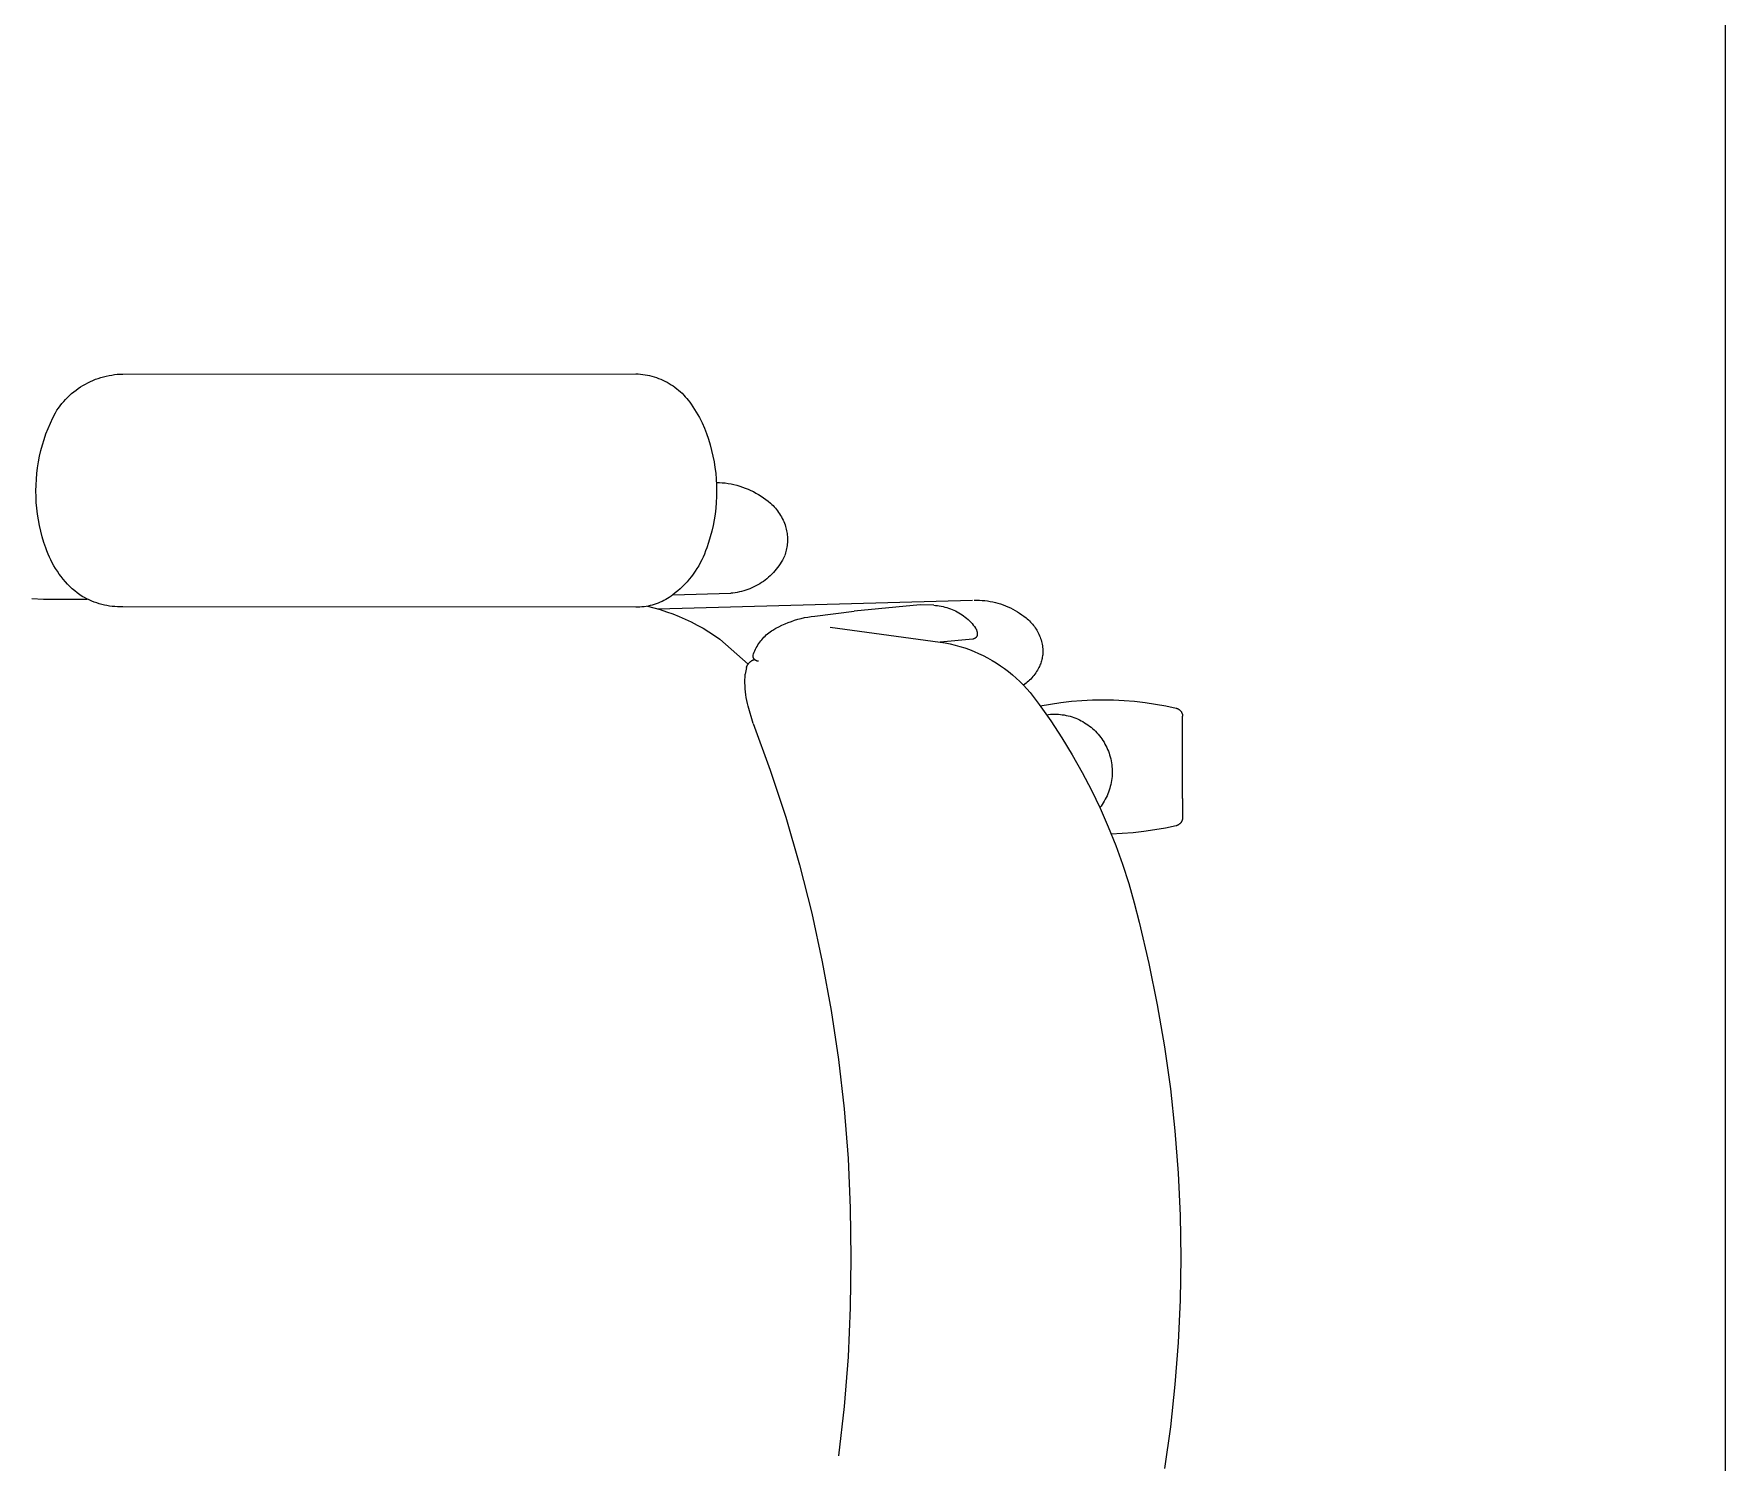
# Model space of a CAD drawing. Header units: inches. Extents: x 4 to 2210, y 3 to 2073.
# Drawn here: x 1341.92 to 1363.11, y 1876.23 to 1894.12 of the extents above; entities that cross this region are included whole.
import ezdxf

# ---------------------------------------------------------------- set-up
doc = ezdxf.new("R2010")
doc.units = ezdxf.units.IN
doc.header["$MEASUREMENT"] = 0
doc.layers.add('Planon_construction', color=253, linetype='Continuous')
doc.layers.add('Planon_workspace', color=210, linetype='Continuous')

# ---------------------------------------------------------------- blocks, each defined once
blk = doc.blocks.new('8 person table')
at = {"layer": 'Planon_construction'}
for p, q in [((648.95, -724.58, 0), (649.54, -724.21, 0)), ((649.54, -724.21, 0), (650.15, -723.87, 0)), ((650.15, -723.87, 0), (650.77, -723.54, 0)), ((650.77, -723.54, 0), (651.4, -723.23, 0)), ((651.4, -723.23, 0), (652.04, -722.95, 0)), ((652.04, -722.95, 0), (652.69, -722.69, 0)), ((652.69, -722.69, 0), (653.35, -722.45, 0)), ((653.35, -722.45, 0), (654.02, -722.24, 0)), ((654.02, -722.24, 0), (654.7, -722.04, 0)), ((654.7, -722.04, 0), (655.38, -721.88, 0)), ((655.38, -721.88, 0), (656.06, -721.73, 0)), ((656.06, -721.73, 0), (656.75, -721.61, 0)), ((656.75, -721.61, 0), (657.45, -721.51, 0)), ((657.45, -721.51, 0), (658.14, -721.44, 0)), ((658.14, -721.44, 0), (658.84, -721.39, 0)), ((658.84, -721.39, 0), (659.54, -721.36, 0)), ((659.54, -721.36, 0), (788.01, -721.31, 0)), ((788.01, -721.31, 0), (788.6, -721.34, 0)), ((788.6, -721.34, 0), (789.18, -721.38, 0)), ((789.18, -721.38, 0), (789.76, -721.45, 0)), ((789.76, -721.45, 0), (790.34, -721.54, 0)), ((790.34, -721.54, 0), (790.92, -721.64, 0)), ((790.92, -721.64, 0), (791.49, -721.76, 0)), ((791.49, -721.76, 0), (792.06, -721.91, 0)), ((792.06, -721.91, 0), (792.62, -722.07, 0)), ((792.62, -722.07, 0), (793.18, -722.25, 0)), ((793.18, -722.25, 0), (793.73, -722.45, 0)), ((793.73, -722.45, 0), (794.27, -722.67, 0)), ((794.27, -722.67, 0), (794.81, -722.91, 0)), ((794.81, -722.91, 0), (795.34, -723.16, 0)), ((795.34, -723.16, 0), (795.86, -723.43, 0)), ((795.86, -723.43, 0), (796.36, -723.72, 0)), ((796.36, -723.72, 0), (796.86, -724.03, 0)), ((796.86, -724.03, 0), (797.35, -724.35, 0)), ((797.35, -724.35, 0), (797.83, -724.69, 0)), ((643.82, -729.31, 0), (644.25, -728.76, 0)), ((644.25, -728.76, 0), (644.71, -728.23, 0)), ((644.71, -728.23, 0), (645.18, -727.71, 0)), ((645.18, -727.71, 0), (645.67, -727.21, 0)), ((645.67, -727.21, 0), (646.18, -726.73, 0)), ((646.18, -726.73, 0), (646.7, -726.26, 0)), ((646.7, -726.26, 0), (647.24, -725.81, 0)), ((647.24, -725.81, 0), (647.79, -725.38, 0)), ((647.79, -725.38, 0), (648.36, -724.97, 0)), ((648.36, -724.97, 0), (648.95, -724.58, 0)), ((797.83, -724.69, 0), (798.3, -725.05, 0)), ((798.3, -725.05, 0), (798.75, -725.42, 0)), ((798.75, -725.42, 0), (799.19, -725.8, 0)), ((799.19, -725.8, 0), (799.62, -726.2, 0)), ((799.62, -726.2, 0), (800.03, -726.62, 0)), ((800.03, -726.62, 0), (800.43, -727.05, 0)), ((800.43, -727.05, 0), (800.82, -727.49, 0)), ((800.82, -727.49, 0), (801.19, -727.94, 0)), ((801.19, -727.94, 0), (801.54, -728.41, 0)), ((801.54, -728.41, 0), (801.88, -728.89, 0)), ((641.36, -733.67, 0), (641.97, -732.34, 0)), ((641.97, -732.34, 0), (642.63, -731.05, 0)), ((642.63, -731.05, 0), (643, -730.45, 0)), ((643, -730.45, 0), (643.4, -729.88, 0)), ((643.4, -729.88, 0), (643.82, -729.31, 0)), ((801.88, -728.89, 0), (804.02, -732.27, 0)), ((804.02, -732.27, 0), (804.64, -733.59, 0)), ((639.79, -737.74, 0), (640.27, -736.37, 0)), ((640.27, -736.37, 0), (640.79, -735.01, 0)), ((640.79, -735.01, 0), (641.36, -733.67, 0)), ((804.64, -733.59, 0), (805.21, -734.94, 0)), ((805.21, -734.94, 0), (805.74, -736.3, 0)), ((805.74, -736.3, 0), (806.21, -737.68, 0)), ((638.67, -741.96, 0), (638.99, -740.54, 0)), ((638.99, -740.54, 0), (639.37, -739.14, 0)), ((639.37, -739.14, 0), (639.79, -737.74, 0)), ((806.21, -737.68, 0), (806.64, -739.07, 0)), ((806.64, -739.07, 0), (807.02, -740.48, 0)), ((807.02, -740.48, 0), (807.35, -741.91, 0)), ((637.98, -746.28, 0), (638.16, -744.83, 0)), ((638.16, -744.83, 0), (638.39, -743.39, 0)), ((638.39, -743.39, 0), (638.67, -741.96, 0)), ((807.35, -741.91, 0), (807.63, -743.34, 0)), ((807.63, -743.34, 0), (807.86, -744.78, 0)), ((807.86, -744.78, 0), (808.04, -746.23, 0)), ((637.75, -750.64, 0), (637.78, -749.18, 0)), ((637.78, -749.18, 0), (637.86, -747.73, 0)), ((637.86, -747.73, 0), (637.98, -746.28, 0)), ((808.04, -746.23, 0), (808.17, -747.69, 0)), ((808.17, -747.69, 0), (808.25, -749.14, 0)), ((808.22, -748.5, 0), (808.96, -748.53, 0)), ((808.25, -749.14, 0), (808.28, -750.6, 0)), ((808.96, -748.53, 0), (809.7, -748.58, 0)), ((809.7, -748.58, 0), (810.44, -748.66, 0)), ((810.44, -748.66, 0), (811.17, -748.77, 0)), ((811.17, -748.77, 0), (811.9, -748.9, 0)), ((811.9, -748.9, 0), (812.63, -749.06, 0)), ((812.63, -749.06, 0), (813.34, -749.24, 0)), ((813.34, -749.24, 0), (814.06, -749.44, 0)), ((814.06, -749.44, 0), (814.76, -749.67, 0)), ((814.76, -749.67, 0), (815.46, -749.93, 0)), ((815.46, -749.93, 0), (816.15, -750.2, 0)), ((637.77, -752.1, 0), (637.75, -750.64, 0)), ((637.85, -753.55, 0), (637.77, -752.1, 0)), ((637.97, -755, 0), (637.85, -753.55, 0)), ((808.18, -753.52, 0), (808.06, -754.98, 0)), ((808.26, -752.06, 0), (808.18, -753.52, 0)), ((808.28, -750.6, 0), (808.26, -752.06, 0)), ((816.15, -750.2, 0), (816.82, -750.51, 0)), ((816.82, -750.51, 0), (817.49, -750.83, 0)), ((817.49, -750.83, 0), (818.14, -751.18, 0)), ((818.14, -751.18, 0), (818.79, -751.55, 0)), ((818.79, -751.55, 0), (819.41, -751.94, 0)), ((819.41, -751.94, 0), (820.03, -752.35, 0)), ((820.03, -752.35, 0), (820.63, -752.79, 0)), ((820.63, -752.79, 0), (821.22, -753.24, 0)), ((821.22, -753.24, 0), (821.79, -753.72, 0)), ((821.79, -753.72, 0), (822.11, -754.02, 0)), ((822.11, -754.02, 0), (822.42, -754.33, 0)), ((638.15, -756.45, 0), (637.97, -755, 0)), ((638.37, -757.89, 0), (638.15, -756.45, 0)), ((638.65, -759.32, 0), (638.37, -757.89, 0)), ((807.66, -757.87, 0), (807.38, -759.3, 0)), ((807.88, -756.43, 0), (807.66, -757.87, 0)), ((808.06, -754.98, 0), (807.88, -756.43, 0)), ((822.42, -754.33, 0), (822.73, -754.65, 0)), ((822.73, -754.65, 0), (823.02, -754.98, 0)), ((823.02, -754.98, 0), (823.3, -755.32, 0)), ((823.3, -755.32, 0), (823.57, -755.67, 0)), ((823.57, -755.67, 0), (823.82, -756.03, 0)), ((823.82, -756.03, 0), (824.07, -756.39, 0)), ((824.07, -756.39, 0), (824.3, -756.77, 0)), ((824.3, -756.77, 0), (824.52, -757.15, 0)), ((824.52, -757.15, 0), (824.73, -757.54, 0)), ((824.73, -757.54, 0), (824.92, -757.94, 0)), ((824.92, -757.94, 0), (825.1, -758.34, 0)), ((825.1, -758.34, 0), (825.27, -758.75, 0)), ((638.97, -760.74, 0), (638.65, -759.32, 0)), ((639.35, -762.14, 0), (638.97, -760.74, 0)), ((639.77, -763.54, 0), (639.35, -762.14, 0)), ((806.69, -762.14, 0), (806.26, -763.53, 0)), ((807.06, -760.73, 0), (806.69, -762.14, 0)), ((807.38, -759.3, 0), (807.06, -760.73, 0)), ((825.27, -758.75, 0), (825.42, -759.16, 0)), ((825.42, -759.16, 0), (825.54, -759.52, 0)), ((825.54, -759.52, 0), (825.64, -759.88, 0)), ((825.64, -759.88, 0), (825.74, -760.24, 0)), ((825.74, -760.24, 0), (825.82, -760.61, 0)), ((825.82, -760.61, 0), (825.89, -760.98, 0)), ((825.89, -760.98, 0), (825.94, -761.35, 0)), ((825.94, -761.35, 0), (825.99, -761.72, 0)), ((825.99, -761.72, 0), (826.02, -762.1, 0)), ((826.02, -762.1, 0), (826.04, -762.47, 0)), ((826.04, -762.47, 0), (826.04, -762.85, 0)), ((640.24, -764.92, 0), (639.77, -763.54, 0)), ((640.51, -765.69, 0), (640.24, -764.92, 0)), ((640.81, -766.46, 0), (640.51, -765.69, 0)), ((641.13, -767.21, 0), (640.81, -766.46, 0)), ((805.22, -766.46, 0), (804.9, -767.21, 0)), ((805.52, -765.69, 0), (805.22, -766.46, 0)), ((805.79, -764.92, 0), (805.52, -765.69, 0)), ((806.26, -763.53, 0), (805.79, -764.92, 0)), ((825.43, -766.54, 0), (825.3, -766.9, 0)), ((825.55, -766.19, 0), (825.43, -766.54, 0)), ((825.65, -765.83, 0), (825.55, -766.19, 0)), ((825.74, -765.46, 0), (825.65, -765.83, 0)), ((825.82, -765.09, 0), (825.74, -765.46, 0)), ((825.89, -764.72, 0), (825.82, -765.09, 0)), ((825.95, -764.35, 0), (825.89, -764.72, 0)), ((825.99, -763.98, 0), (825.95, -764.35, 0)), ((826.02, -763.6, 0), (825.99, -763.98, 0)), ((826.04, -763.23, 0), (826.02, -763.6, 0)), ((826.04, -762.85, 0), (826.04, -763.23, 0)), ((641.48, -767.95, 0), (641.13, -767.21, 0)), ((641.85, -768.68, 0), (641.48, -767.95, 0)), ((642.25, -769.4, 0), (641.85, -768.68, 0)), ((642.68, -770.1, 0), (642.25, -769.4, 0)), ((643.12, -770.79, 0), (642.68, -770.1, 0)), ((643.59, -771.47, 0), (643.12, -770.79, 0)), ((802.91, -770.79, 0), (802.44, -771.47, 0)), ((803.35, -770.1, 0), (802.91, -770.79, 0)), ((803.78, -769.4, 0), (803.35, -770.1, 0)), ((804.17, -768.68, 0), (803.78, -769.4, 0)), ((804.55, -767.95, 0), (804.17, -768.68, 0)), ((804.9, -767.21, 0), (804.55, -767.95, 0)), ((822.49, -771.12, 0), (822.11, -771.52, 0)), ((822.86, -770.7, 0), (822.49, -771.12, 0)), ((823.21, -770.28, 0), (822.86, -770.7, 0)), ((823.55, -769.85, 0), (823.21, -770.28, 0)), ((823.88, -769.4, 0), (823.55, -769.85, 0)), ((824.19, -768.94, 0), (823.88, -769.4, 0)), ((824.48, -768.47, 0), (824.19, -768.94, 0)), ((824.75, -767.99, 0), (824.48, -768.47, 0)), ((825.01, -767.51, 0), (824.75, -767.99, 0)), ((825.26, -767.01, 0), (825.01, -767.51, 0)), ((644.08, -772.12, 0), (643.59, -771.47, 0)), ((644.6, -772.76, 0), (644.08, -772.12, 0)), ((645.13, -773.39, 0), (644.6, -772.76, 0)), ((645.69, -773.99, 0), (645.13, -773.39, 0)), ((646.26, -774.58, 0), (645.69, -773.99, 0)), ((646.86, -775.14, 0), (646.26, -774.58, 0)), ((647.47, -775.69, 0), (646.86, -775.14, 0)), ((799.17, -775.14, 0), (798.56, -775.69, 0)), ((799.77, -774.58, 0), (799.17, -775.14, 0)), ((800.34, -773.99, 0), (799.77, -774.58, 0)), ((800.9, -773.39, 0), (800.34, -773.99, 0)), ((801.43, -772.76, 0), (800.9, -773.39, 0)), ((801.95, -772.12, 0), (801.43, -772.76, 0)), ((802.44, -771.47, 0), (801.95, -772.12, 0)), ((816.12, -775.35, 0), (815.6, -775.53, 0)), ((816.63, -775.16, 0), (816.12, -775.35, 0)), ((817.14, -774.94, 0), (816.63, -775.16, 0)), ((817.64, -774.71, 0), (817.14, -774.94, 0)), ((818.14, -774.46, 0), (817.64, -774.71, 0)), ((818.62, -774.2, 0), (818.14, -774.46, 0)), ((819.1, -773.91, 0), (818.62, -774.2, 0)), ((819.56, -773.62, 0), (819.1, -773.91, 0)), ((820.01, -773.3, 0), (819.56, -773.62, 0)), ((820.46, -772.97, 0), (820.01, -773.3, 0)), ((820.89, -772.63, 0), (820.46, -772.97, 0)), ((821.31, -772.27, 0), (820.89, -772.63, 0)), ((821.72, -771.9, 0), (821.31, -772.27, 0)), ((822.11, -771.52, 0), (821.72, -771.9, 0)), ((636.71, -777.62, 0), (639.64, -777.78, 0)), ((639.64, -777.78, 0), (650.59, -777.73, 0)), ((648.1, -776.21, 0), (647.47, -775.69, 0)), ((648.75, -776.71, 0), (648.1, -776.21, 0)), ((649.32, -777.06, 0), (648.75, -776.71, 0)), ((649.91, -777.38, 0), (649.32, -777.06, 0)), ((650.5, -777.69, 0), (649.91, -777.38, 0)), ((651.1, -777.97, 0), (650.5, -777.69, 0)), ((651.72, -778.23, 0), (651.1, -777.97, 0)), ((652.34, -778.48, 0), (651.72, -778.23, 0)), ((652.97, -778.7, 0), (652.34, -778.48, 0)), ((653.61, -778.9, 0), (652.97, -778.7, 0)), ((654.25, -779.08, 0), (653.61, -778.9, 0)), ((654.9, -779.24, 0), (654.25, -779.08, 0)), ((655.55, -779.37, 0), (654.9, -779.24, 0)), ((656.21, -779.48, 0), (655.55, -779.37, 0)), ((656.87, -779.57, 0), (656.21, -779.48, 0)), ((657.54, -779.64, 0), (656.87, -779.57, 0)), ((790.61, -779.59, 0), (790.09, -779.66, 0)), ((791.13, -779.49, 0), (790.61, -779.59, 0)), ((790.94, -779.53, 0), (792.57, -779.93, 0)), ((791.64, -779.38, 0), (791.13, -779.49, 0)), ((792.14, -779.25, 0), (791.64, -779.38, 0)), ((792.65, -779.1, 0), (792.14, -779.25, 0)), ((793.14, -778.94, 0), (792.65, -779.1, 0)), ((793.64, -778.75, 0), (793.14, -778.94, 0)), ((793.54, -780.21, 0), (872.36, -778.02, 0)), ((794.12, -778.55, 0), (793.64, -778.75, 0)), ((794.6, -778.34, 0), (794.12, -778.55, 0)), ((795.07, -778.11, 0), (794.6, -778.34, 0)), ((795.53, -777.86, 0), (795.07, -778.11, 0)), ((795.98, -777.6, 0), (795.53, -777.86, 0)), ((796.42, -777.32, 0), (795.98, -777.6, 0)), ((796.86, -777.02, 0), (796.42, -777.32, 0)), ((797.28, -776.71, 0), (796.86, -777.02, 0)), ((797.93, -776.21, 0), (797.28, -776.71, 0)), ((797.28, -776.71, 0), (811.82, -776.28, 0)), ((798.56, -775.69, 0), (797.93, -776.21, 0)), ((812.37, -776.23, 0), (811.82, -776.28, 0)), ((812.91, -776.16, 0), (812.37, -776.23, 0)), ((813.46, -776.07, 0), (812.91, -776.16, 0)), ((814, -775.96, 0), (813.46, -776.07, 0)), ((814.54, -775.84, 0), (814, -775.96, 0)), ((815.07, -775.7, 0), (814.54, -775.84, 0)), ((815.6, -775.53, 0), (815.07, -775.7, 0)), ((859.31, -779.17, 0), (842.71, -780.74, 0)), ((862.66, -779.29, 0), (859.31, -779.17, 0)), ((862.66, -779.29, 0), (863.13, -779.33, 0)), ((863.13, -779.33, 0), (863.6, -779.37, 0)), ((863.6, -779.37, 0), (864.07, -779.44, 0)), ((864.07, -779.44, 0), (864.54, -779.52, 0)), ((864.54, -779.52, 0), (865.01, -779.62, 0)), ((865.01, -779.62, 0), (865.47, -779.73, 0)), ((872.82, -778.03, 0), (873.49, -778.02, 0)), ((873.49, -778.02, 0), (874.15, -778.03, 0)), ((874.15, -778.03, 0), (874.82, -778.07, 0)), ((874.82, -778.07, 0), (875.49, -778.13, 0)), ((875.49, -778.13, 0), (876.15, -778.21, 0)), ((876.15, -778.21, 0), (876.81, -778.32, 0)), ((876.81, -778.32, 0), (877.46, -778.45, 0)), ((877.46, -778.45, 0), (878.11, -778.6, 0)), ((878.11, -778.6, 0), (878.76, -778.77, 0)), ((878.76, -778.77, 0), (879.39, -778.96, 0)), ((879.39, -778.96, 0), (880.03, -779.18, 0)), ((880.03, -779.18, 0), (880.65, -779.42, 0)), ((880.65, -779.42, 0), (881.26, -779.68, 0)), ((658.2, -779.69, 0), (657.54, -779.64, 0)), ((658.87, -779.71, 0), (658.2, -779.69, 0)), ((659.54, -779.71, 0), (658.87, -779.71, 0)), ((788, -779.79, 0), (659.54, -779.71, 0)), ((788.53, -779.78, 0), (788, -779.79, 0)), ((789.05, -779.76, 0), (788.53, -779.78, 0)), ((789.57, -779.72, 0), (789.05, -779.76, 0)), ((790.09, -779.66, 0), (789.57, -779.72, 0)), ((792.57, -779.93, 0), (794.17, -780.39, 0)), ((794.17, -780.39, 0), (795.76, -780.91, 0)), ((795.76, -780.91, 0), (797.34, -781.47, 0)), ((797.34, -781.47, 0), (798.89, -782.09, 0)), ((798.89, -782.09, 0), (800.43, -782.76, 0)), ((800.43, -782.76, 0), (801.93, -783.48, 0)), ((801.93, -783.48, 0), (803.42, -784.25, 0)), ((825.41, -783.94, 0), (826.2, -783.61, 0)), ((826.2, -783.61, 0), (827.01, -783.32, 0)), ((827.01, -783.32, 0), (827.82, -783.05, 0)), ((827.82, -783.05, 0), (828.64, -782.8, 0)), ((828.64, -782.8, 0), (829.47, -782.59, 0)), ((829.47, -782.59, 0), (830.31, -782.4, 0)), ((830.31, -782.4, 0), (831.15, -782.25, 0)), ((831.15, -782.25, 0), (832, -782.12, 0)), ((832, -782.12, 0), (832.85, -782.02, 0)), ((832.85, -782.02, 0), (842.71, -780.74, 0)), ((865.47, -779.73, 0), (865.93, -779.86, 0)), ((865.93, -779.86, 0), (866.38, -780, 0)), ((866.38, -780, 0), (866.83, -780.16, 0)), ((866.83, -780.16, 0), (867.27, -780.34, 0)), ((867.27, -780.34, 0), (867.71, -780.53, 0)), ((867.71, -780.53, 0), (868.13, -780.73, 0)), ((868.13, -780.73, 0), (868.56, -780.95, 0)), ((868.56, -780.95, 0), (868.97, -781.19, 0)), ((868.97, -781.19, 0), (869.37, -781.44, 0)), ((869.37, -781.44, 0), (869.77, -781.7, 0)), ((869.77, -781.7, 0), (870.16, -781.97, 0)), ((870.16, -781.97, 0), (870.54, -782.26, 0)), ((870.54, -782.26, 0), (870.9, -782.56, 0)), ((870.9, -782.56, 0), (871.26, -782.88, 0)), ((871.26, -782.88, 0), (871.61, -783.21, 0)), ((871.61, -783.21, 0), (871.94, -783.54, 0)), ((871.94, -783.54, 0), (872.26, -783.89, 0)), ((881.26, -779.68, 0), (881.87, -779.96, 0)), ((881.87, -779.96, 0), (882.47, -780.26, 0)), ((882.47, -780.26, 0), (883.05, -780.58, 0)), ((883.05, -780.58, 0), (883.62, -780.92, 0)), ((883.62, -780.92, 0), (884.19, -781.28, 0)), ((884.19, -781.28, 0), (884.73, -781.66, 0)), ((884.73, -781.66, 0), (885.27, -782.06, 0)), ((885.27, -782.06, 0), (885.79, -782.48, 0)), ((885.79, -782.48, 0), (886.08, -782.72, 0)), ((886.08, -782.72, 0), (886.37, -782.96, 0)), ((886.37, -782.96, 0), (886.64, -783.22, 0)), ((886.64, -783.22, 0), (886.91, -783.49, 0)), ((886.91, -783.49, 0), (887.16, -783.76, 0)), ((887.16, -783.76, 0), (887.41, -784.04, 0)), ((803.42, -784.25, 0), (804.88, -785.07, 0)), ((804.88, -785.07, 0), (806.31, -785.94, 0)), ((806.31, -785.94, 0), (807.71, -786.86, 0)), ((807.71, -786.86, 0), (809.08, -787.82, 0)), ((809.08, -787.82, 0), (816.15, -794.03, 0)), ((819.34, -788.24, 0), (819.59, -787.92, 0)), ((819.59, -787.92, 0), (819.86, -787.61, 0)), ((819.86, -787.61, 0), (820.14, -787.31, 0)), ((820.14, -787.31, 0), (820.43, -787.02, 0)), ((820.43, -787.02, 0), (820.73, -786.74, 0)), ((820.73, -786.74, 0), (821.04, -786.47, 0)), ((821.04, -786.47, 0), (821.36, -786.21, 0)), ((821.36, -786.21, 0), (821.69, -785.97, 0)), ((821.69, -785.97, 0), (822.02, -785.73, 0)), ((822.02, -785.73, 0), (822.37, -785.51, 0)), ((822.37, -785.51, 0), (823.11, -785.07, 0)), ((823.11, -785.07, 0), (823.86, -784.67, 0)), ((823.86, -784.67, 0), (824.63, -784.29, 0)), ((824.63, -784.29, 0), (825.41, -783.94, 0)), ((836.74, -784.82, 0), (864.32, -788.51, 0)), ((872.43, -787.76, 0), (864.32, -788.51, 0)), ((872.26, -783.89, 0), (872.57, -784.25, 0)), ((872.47, -787.76, 0), (872.43, -787.76, 0)), ((872.51, -787.75, 0), (872.47, -787.76, 0)), ((872.55, -787.75, 0), (872.51, -787.75, 0)), ((872.59, -787.74, 0), (872.55, -787.75, 0)), ((872.57, -784.25, 0), (872.87, -784.62, 0)), ((872.63, -787.73, 0), (872.59, -787.74, 0)), ((872.67, -787.72, 0), (872.63, -787.73, 0)), ((872.71, -787.71, 0), (872.67, -787.72, 0)), ((872.75, -787.69, 0), (872.71, -787.71, 0)), ((872.79, -787.68, 0), (872.75, -787.69, 0)), ((872.83, -787.66, 0), (872.79, -787.68, 0)), ((872.87, -787.65, 0), (872.83, -787.66, 0)), ((872.87, -784.62, 0), (873.15, -785.01, 0)), ((872.9, -787.63, 0), (872.87, -787.65, 0)), ((872.94, -787.61, 0), (872.9, -787.63, 0)), ((872.98, -787.59, 0), (872.94, -787.61, 0)), ((873.01, -787.57, 0), (872.98, -787.59, 0)), ((873.05, -787.54, 0), (873.01, -787.57, 0)), ((873.08, -787.52, 0), (873.05, -787.54, 0)), ((873.11, -787.49, 0), (873.08, -787.52, 0)), ((873.14, -787.47, 0), (873.11, -787.49, 0)), ((873.18, -787.44, 0), (873.14, -787.47, 0)), ((873.15, -785.01, 0), (873.2, -785.08, 0)), ((873.21, -787.41, 0), (873.18, -787.44, 0)), ((873.2, -785.08, 0), (873.24, -785.16, 0)), ((873.23, -787.38, 0), (873.21, -787.41, 0)), ((873.26, -787.35, 0), (873.23, -787.38, 0)), ((873.24, -785.16, 0), (873.29, -785.24, 0)), ((873.29, -787.32, 0), (873.26, -787.35, 0)), ((873.29, -785.24, 0), (873.32, -785.32, 0)), ((873.32, -787.29, 0), (873.29, -787.32, 0)), ((873.32, -785.32, 0), (873.36, -785.4, 0)), ((873.34, -787.25, 0), (873.32, -787.29, 0)), ((873.36, -787.22, 0), (873.34, -787.25, 0)), ((873.36, -785.4, 0), (873.39, -785.49, 0)), ((873.39, -787.18, 0), (873.36, -787.22, 0)), ((873.39, -785.49, 0), (873.42, -785.57, 0)), ((873.41, -787.15, 0), (873.39, -787.18, 0)), ((873.43, -787.11, 0), (873.41, -787.15, 0)), ((873.42, -785.57, 0), (873.45, -785.66, 0)), ((873.45, -787.07, 0), (873.43, -787.11, 0)), ((873.45, -785.66, 0), (873.48, -785.74, 0)), ((873.46, -787.04, 0), (873.45, -787.07, 0)), ((873.48, -787, 0), (873.46, -787.04, 0)), ((873.48, -785.74, 0), (873.5, -785.83, 0)), ((873.49, -786.96, 0), (873.48, -787, 0)), ((873.51, -786.92, 0), (873.49, -786.96, 0)), ((873.5, -785.83, 0), (873.52, -785.92, 0)), ((873.52, -786.88, 0), (873.51, -786.92, 0)), ((873.52, -785.92, 0), (873.53, -786, 0)), ((873.53, -786.84, 0), (873.52, -786.88, 0)), ((873.53, -786, 0), (873.55, -786.09, 0)), ((873.54, -786.8, 0), (873.53, -786.84, 0)), ((873.55, -786.76, 0), (873.54, -786.8, 0)), ((873.55, -786.09, 0), (873.56, -786.18, 0)), ((873.56, -786.63, 0), (873.55, -786.72, 0)), ((873.55, -786.72, 0), (873.55, -786.76, 0)), ((873.56, -786.18, 0), (873.56, -786.27, 0)), ((873.56, -786.27, 0), (873.57, -786.36, 0)), ((873.57, -786.54, 0), (873.56, -786.63, 0)), ((873.57, -786.36, 0), (873.57, -786.45, 0)), ((873.57, -786.45, 0), (873.57, -786.54, 0)), ((887.41, -784.04, 0), (887.65, -784.33, 0)), ((887.65, -784.33, 0), (887.88, -784.63, 0)), ((887.88, -784.63, 0), (888.1, -784.94, 0)), ((888.1, -784.94, 0), (888.3, -785.25, 0)), ((888.3, -785.25, 0), (888.5, -785.57, 0)), ((888.5, -785.57, 0), (888.68, -785.9, 0)), ((888.68, -785.9, 0), (888.86, -786.23, 0)), ((888.86, -786.23, 0), (889.02, -786.57, 0)), ((889.02, -786.57, 0), (889.17, -786.92, 0)), ((889.17, -786.92, 0), (889.31, -787.27, 0)), ((889.31, -787.27, 0), (889.44, -787.62, 0)), ((889.44, -787.62, 0), (889.56, -787.98, 0)), ((889.56, -787.98, 0), (889.66, -788.34, 0)), ((817.4, -791.83, 0), (817.54, -791.45, 0)), ((817.4, -791.88, 0), (817.4, -791.83, 0)), ((817.4, -791.93, 0), (817.4, -791.88, 0)), ((817.4, -791.97, 0), (817.4, -791.93, 0)), ((817.4, -792.02, 0), (817.4, -791.97, 0)), ((817.41, -792.07, 0), (817.4, -792.02, 0)), ((817.41, -792.11, 0), (817.41, -792.07, 0)), ((817.42, -792.16, 0), (817.41, -792.11, 0)), ((817.43, -792.21, 0), (817.42, -792.16, 0)), ((817.44, -792.25, 0), (817.43, -792.21, 0)), ((817.45, -792.3, 0), (817.44, -792.25, 0)), ((817.46, -792.34, 0), (817.45, -792.3, 0)), ((817.47, -792.39, 0), (817.46, -792.34, 0)), ((817.54, -791.45, 0), (817.69, -791.07, 0)), ((817.69, -791.07, 0), (817.85, -790.69, 0)), ((817.85, -790.69, 0), (818.03, -790.32, 0)), ((818.03, -790.32, 0), (818.22, -789.95, 0)), ((818.22, -789.95, 0), (818.42, -789.6, 0)), ((818.42, -789.6, 0), (818.63, -789.24, 0)), ((818.63, -789.24, 0), (818.85, -788.9, 0)), ((818.85, -788.9, 0), (819.09, -788.57, 0)), ((819.09, -788.57, 0), (819.34, -788.24, 0)), ((864.32, -788.51, 0), (865.56, -788.72, 0)), ((865.56, -788.72, 0), (866.79, -788.97, 0)), ((866.79, -788.97, 0), (868.01, -789.26, 0)), ((868.01, -789.26, 0), (869.22, -789.6, 0)), ((869.22, -789.6, 0), (870.42, -789.98, 0)), ((870.42, -789.98, 0), (871.6, -790.4, 0)), ((871.6, -790.4, 0), (872.77, -790.86, 0)), ((872.77, -790.86, 0), (873.92, -791.35, 0)), ((873.92, -791.35, 0), (875.06, -791.89, 0)), ((875.06, -791.89, 0), (876.17, -792.47, 0)), ((889.66, -788.34, 0), (889.75, -788.7, 0)), ((889.75, -788.7, 0), (889.83, -789.07, 0)), ((889.87, -792.29, 0), (889.82, -792.59, 0)), ((889.83, -789.07, 0), (889.9, -789.44, 0)), ((889.92, -792, 0), (889.87, -792.29, 0)), ((889.9, -789.44, 0), (889.95, -789.81, 0)), ((889.96, -791.7, 0), (889.92, -792, 0)), ((889.95, -789.81, 0), (889.99, -790.19, 0)), ((889.98, -791.4, 0), (889.96, -791.7, 0)), ((890, -791.09, 0), (889.98, -791.4, 0)), ((889.99, -790.19, 0), (890, -790.49, 0)), ((890, -790.49, 0), (890.01, -790.79, 0)), ((890.01, -790.79, 0), (890, -791.09, 0)), ((815.41, -797.27, 0), (815.46, -796.53, 0)), ((815.74, -794.85, 0), (815.46, -796.53, 0)), ((815.74, -794.85, 0), (815.77, -794.75, 0)), ((815.77, -794.75, 0), (815.81, -794.66, 0)), ((815.81, -794.66, 0), (815.85, -794.56, 0)), ((815.85, -794.56, 0), (815.9, -794.46, 0)), ((815.9, -794.46, 0), (815.94, -794.37, 0)), ((815.94, -794.37, 0), (815.99, -794.28, 0)), ((815.99, -794.28, 0), (816.05, -794.19, 0)), ((816.05, -794.19, 0), (816.11, -794.1, 0)), ((816.11, -794.1, 0), (816.17, -794.01, 0)), ((816.17, -794.01, 0), (816.23, -793.93, 0)), ((816.23, -793.93, 0), (816.29, -793.85, 0)), ((816.29, -793.85, 0), (816.36, -793.77, 0)), ((816.36, -793.77, 0), (816.43, -793.69, 0)), ((816.43, -793.69, 0), (816.51, -793.61, 0)), ((816.51, -793.61, 0), (816.59, -793.54, 0)), ((816.59, -793.54, 0), (816.66, -793.47, 0)), ((816.66, -793.47, 0), (816.75, -793.41, 0)), ((816.75, -793.41, 0), (816.83, -793.34, 0)), ((816.83, -793.34, 0), (816.91, -793.28, 0)), ((816.91, -793.28, 0), (817, -793.22, 0)), ((817, -793.22, 0), (817.09, -793.17, 0)), ((817.09, -793.17, 0), (817.18, -793.12, 0)), ((817.18, -793.12, 0), (817.28, -793.07, 0)), ((817.28, -793.07, 0), (817.37, -793.02, 0)), ((817.37, -793.02, 0), (817.47, -792.98, 0)), ((817.49, -792.43, 0), (817.47, -792.39, 0)), ((817.47, -792.98, 0), (817.57, -792.94, 0)), ((817.51, -792.48, 0), (817.49, -792.43, 0)), ((817.53, -792.52, 0), (817.51, -792.48, 0)), ((817.55, -792.56, 0), (817.53, -792.52, 0)), ((817.57, -792.6, 0), (817.55, -792.56, 0)), ((817.59, -792.64, 0), (817.57, -792.6, 0)), ((817.57, -792.94, 0), (817.67, -792.91, 0)), ((817.62, -792.68, 0), (817.59, -792.64, 0)), ((817.64, -792.72, 0), (817.62, -792.68, 0)), ((817.67, -792.76, 0), (817.64, -792.72, 0)), ((817.7, -792.8, 0), (817.67, -792.76, 0)), ((817.67, -792.91, 0), (817.77, -792.87, 0)), ((817.73, -792.83, 0), (817.7, -792.8, 0)), ((817.76, -792.87, 0), (817.73, -792.83, 0)), ((817.79, -792.9, 0), (817.76, -792.87, 0)), ((817.83, -792.93, 0), (817.79, -792.9, 0)), ((817.86, -792.97, 0), (817.83, -792.93, 0)), ((817.9, -793, 0), (817.86, -792.97, 0)), ((817.93, -793.03, 0), (817.9, -793, 0)), ((817.97, -793.05, 0), (817.93, -793.03, 0)), ((818.01, -793.08, 0), (817.97, -793.05, 0)), ((818.05, -793.11, 0), (818.01, -793.08, 0)), ((818.09, -793.13, 0), (818.05, -793.11, 0)), ((818.13, -793.15, 0), (818.09, -793.13, 0)), ((818.17, -793.17, 0), (818.13, -793.15, 0)), ((818.22, -793.19, 0), (818.17, -793.17, 0)), ((818.26, -793.21, 0), (818.22, -793.19, 0)), ((818.3, -793.23, 0), (818.26, -793.21, 0)), ((818.35, -793.24, 0), (818.3, -793.23, 0)), ((818.39, -793.26, 0), (818.35, -793.24, 0)), ((818.44, -793.27, 0), (818.39, -793.26, 0)), ((818.48, -793.28, 0), (818.44, -793.27, 0)), ((818.53, -793.29, 0), (818.48, -793.28, 0)), ((818.58, -793.29, 0), (818.53, -793.29, 0)), ((818.62, -793.3, 0), (818.58, -793.29, 0)), ((818.67, -793.3, 0), (818.62, -793.3, 0)), ((818.72, -793.31, 0), (818.67, -793.3, 0)), ((818.76, -793.31, 0), (818.72, -793.31, 0)), ((876.17, -792.47, 0), (877.27, -793.09, 0)), ((877.27, -793.09, 0), (878.34, -793.74, 0)), ((878.34, -793.74, 0), (879.39, -794.43, 0)), ((879.39, -794.43, 0), (880.42, -795.15, 0)), ((880.42, -795.15, 0), (881.42, -795.91, 0)), ((881.42, -795.91, 0), (882.39, -796.71, 0)), ((887.99, -796.56, 0), (887.75, -796.87, 0)), ((888.22, -796.23, 0), (887.99, -796.56, 0)), ((888.44, -795.9, 0), (888.22, -796.23, 0)), ((888.65, -795.56, 0), (888.44, -795.9, 0)), ((888.84, -795.22, 0), (888.65, -795.56, 0)), ((889.03, -794.87, 0), (888.84, -795.22, 0)), ((889.16, -794.6, 0), (889.03, -794.87, 0)), ((889.28, -794.32, 0), (889.16, -794.6, 0)), ((889.39, -794.04, 0), (889.28, -794.32, 0)), ((889.5, -793.76, 0), (889.39, -794.04, 0)), ((889.59, -793.47, 0), (889.5, -793.76, 0)), ((889.68, -793.18, 0), (889.59, -793.47, 0)), ((889.75, -792.89, 0), (889.68, -793.18, 0)), ((889.82, -792.59, 0), (889.75, -792.89, 0)), ((815.37, -798.75, 0), (815.38, -798.01, 0)), ((815.39, -799.49, 0), (815.37, -798.75, 0)), ((815.38, -798.01, 0), (815.41, -797.27, 0)), ((815.43, -800.23, 0), (815.39, -799.49, 0)), ((815.5, -800.96, 0), (815.43, -800.23, 0)), ((882.39, -796.71, 0), (883.34, -797.53, 0)), ((883.34, -797.53, 0), (884.25, -798.39, 0)), ((884.25, -798.39, 0), (885.14, -799.28, 0)), ((885.14, -799.28, 0), (885.99, -800.2, 0)), ((885.48, -799.07, 0), (885.16, -799.3, 0)), ((885.8, -798.83, 0), (885.48, -799.07, 0)), ((886.11, -798.58, 0), (885.8, -798.83, 0)), ((885.99, -800.2, 0), (886.82, -801.15, 0)), ((886.4, -798.32, 0), (886.11, -798.58, 0)), ((886.69, -798.05, 0), (886.4, -798.32, 0)), ((886.97, -797.77, 0), (886.69, -798.05, 0)), ((887.24, -797.48, 0), (886.97, -797.77, 0)), ((887.5, -797.18, 0), (887.24, -797.48, 0)), ((887.75, -796.87, 0), (887.5, -797.18, 0)), ((815.59, -801.7, 0), (815.5, -800.96, 0)), ((815.7, -802.43, 0), (815.59, -801.7, 0)), ((815.83, -803.16, 0), (815.7, -802.43, 0)), ((815.99, -803.88, 0), (815.83, -803.16, 0)), ((816.17, -804.6, 0), (815.99, -803.88, 0)), ((817.45, -808.91, 0), (816.17, -804.6, 0)), ((886.82, -801.15, 0), (887.61, -802.13, 0)), ((887.61, -802.13, 0), (888.36, -803.13, 0)), ((888.36, -803.13, 0), (889.08, -804.16, 0)), ((889.08, -804.16, 0), (891.99, -808.27, 0)), ((889.35, -804.52, 0), (891.94, -804.05, 0)), ((891.94, -804.05, 0), (894.55, -803.66, 0)), ((894.55, -803.66, 0), (897.18, -803.36, 0)), ((897.18, -803.36, 0), (899.81, -803.14, 0)), ((899.81, -803.14, 0), (902.44, -803.01, 0)), ((902.44, -803.01, 0), (905.08, -802.97, 0)), ((905.08, -802.97, 0), (907.72, -803.01, 0)), ((907.72, -803.01, 0), (910.36, -803.14, 0)), ((910.36, -803.14, 0), (912.99, -803.36, 0)), ((912.99, -803.36, 0), (915.61, -803.66, 0)), ((915.61, -803.66, 0), (918.22, -804.05, 0)), ((918.22, -804.05, 0), (920.82, -804.52, 0)), ((920.82, -804.52, 0), (923.4, -805.08, 0)), ((817.45, -808.91, 0), (821.72, -820.6, 0)), ((890.91, -806.71, 0), (891.4, -806.65, 0)), ((891.4, -806.65, 0), (891.9, -806.6, 0)), ((891.9, -806.6, 0), (892.4, -806.58, 0)), ((891.99, -808.27, 0), (894.75, -812.48, 0)), ((892.4, -806.58, 0), (892.89, -806.57, 0)), ((892.89, -806.57, 0), (893.39, -806.58, 0)), ((893.39, -806.58, 0), (893.89, -806.6, 0)), ((893.89, -806.6, 0), (894.39, -806.65, 0)), ((894.39, -806.65, 0), (894.88, -806.71, 0)), ((894.88, -806.71, 0), (895.37, -806.78, 0)), ((895.37, -806.78, 0), (895.86, -806.88, 0)), ((895.86, -806.88, 0), (896.35, -806.99, 0)), ((896.35, -806.99, 0), (896.83, -807.11, 0)), ((896.83, -807.11, 0), (897.31, -807.26, 0)), ((897.31, -807.26, 0), (897.78, -807.42, 0)), ((897.78, -807.42, 0), (898.24, -807.59, 0)), ((898.24, -807.59, 0), (898.7, -807.78, 0)), ((898.7, -807.78, 0), (899.16, -807.99, 0)), ((899.16, -807.99, 0), (899.6, -808.22, 0)), ((899.6, -808.22, 0), (900.04, -808.45, 0)), ((900.04, -808.45, 0), (900.47, -808.71, 0)), ((900.47, -808.71, 0), (900.89, -808.97, 0)), ((900.89, -808.97, 0), (901.3, -809.26, 0)), ((901.3, -809.26, 0), (901.7, -809.55, 0)), ((923.4, -805.08, 0), (923.46, -805.09, 0)), ((923.46, -805.09, 0), (923.53, -805.11, 0)), ((923.53, -805.11, 0), (923.6, -805.14, 0)), ((923.6, -805.14, 0), (923.67, -805.16, 0)), ((923.67, -805.16, 0), (923.74, -805.19, 0)), ((923.74, -805.19, 0), (923.8, -805.22, 0)), ((923.8, -805.22, 0), (923.87, -805.25, 0)), ((923.87, -805.25, 0), (923.93, -805.28, 0)), ((923.93, -805.28, 0), (923.99, -805.32, 0)), ((923.99, -805.32, 0), (924.05, -805.35, 0)), ((924.05, -805.35, 0), (924.11, -805.39, 0)), ((924.11, -805.39, 0), (924.17, -805.44, 0)), ((924.17, -805.44, 0), (924.23, -805.48, 0)), ((924.23, -805.48, 0), (924.28, -805.53, 0)), ((924.28, -805.53, 0), (924.33, -805.57, 0)), ((924.33, -805.57, 0), (924.39, -805.62, 0)), ((924.39, -805.62, 0), (924.44, -805.67, 0)), ((924.44, -805.67, 0), (924.49, -805.73, 0)), ((924.49, -805.73, 0), (924.53, -805.78, 0)), ((924.53, -805.78, 0), (924.58, -805.84, 0)), ((924.58, -805.84, 0), (924.62, -805.9, 0)), ((924.62, -805.9, 0), (924.66, -805.95, 0)), ((924.66, -805.95, 0), (924.7, -806.01, 0)), ((924.7, -806.01, 0), (924.73, -806.08, 0)), ((924.73, -806.08, 0), (924.77, -806.14, 0)), ((924.77, -806.14, 0), (924.8, -806.2, 0)), ((924.8, -806.2, 0), (924.83, -806.27, 0)), ((924.83, -806.27, 0), (924.86, -806.33, 0)), ((924.86, -806.33, 0), (924.88, -806.4, 0)), ((924.88, -806.4, 0), (924.91, -806.47, 0)), ((924.91, -806.47, 0), (924.93, -806.54, 0)), ((924.93, -806.54, 0), (924.95, -806.61, 0)), ((924.95, -806.61, 0), (924.96, -806.68, 0)), ((924.96, -806.68, 0), (924.97, -806.75, 0)), ((924.97, -806.75, 0), (924.99, -806.82, 0)), ((924.99, -806.82, 0), (924.99, -806.89, 0)), ((924.99, -806.89, 0), (925, -806.96, 0)), ((925, -806.96, 0), (925, -807.03, 0)), ((925, -807.03, 0), (925.01, -807.1, 0)), ((925.01, -827.68, 0), (925.01, -807.1, 0)), ((894.75, -812.48, 0), (897.38, -816.78, 0)), ((901.7, -809.55, 0), (902.09, -809.86, 0)), ((902.09, -809.86, 0), (902.47, -810.19, 0)), ((902.47, -810.19, 0), (902.84, -810.52, 0)), ((902.84, -810.52, 0), (903.19, -810.87, 0)), ((903.19, -810.87, 0), (903.54, -811.23, 0)), ((903.54, -811.23, 0), (903.87, -811.6, 0)), ((903.87, -811.6, 0), (904.19, -811.98, 0)), ((904.19, -811.98, 0), (904.49, -812.38, 0)), ((904.49, -812.38, 0), (904.79, -812.78, 0)), ((904.79, -812.78, 0), (905.06, -813.2, 0)), ((905.06, -813.2, 0), (905.33, -813.62, 0)), ((897.38, -816.78, 0), (899.86, -821.16, 0)), ((905.33, -813.62, 0), (905.57, -814.05, 0)), ((905.57, -814.05, 0), (905.81, -814.49, 0)), ((905.81, -814.49, 0), (906.02, -814.94, 0)), ((906.02, -814.94, 0), (906.23, -815.4, 0)), ((906.23, -815.4, 0), (906.41, -815.86, 0)), ((906.41, -815.86, 0), (906.58, -816.33, 0)), ((906.58, -816.33, 0), (906.74, -816.8, 0)), ((906.74, -816.8, 0), (906.88, -817.28, 0)), ((906.88, -817.28, 0), (907, -817.76, 0)), ((907, -817.76, 0), (907.1, -818.25, 0)), ((821.72, -820.6, 0), (825.58, -832.42, 0)), ((899.86, -821.16, 0), (902.18, -825.62, 0)), ((907.1, -818.25, 0), (907.19, -818.74, 0)), ((907.19, -818.74, 0), (907.26, -819.23, 0)), ((907.26, -819.23, 0), (907.31, -819.73, 0)), ((907.31, -819.73, 0), (907.35, -820.22, 0)), ((907.36, -821.72, 0), (907.33, -822.21, 0)), ((907.35, -820.22, 0), (907.37, -820.72, 0)), ((907.37, -821.22, 0), (907.36, -821.72, 0)), ((907.37, -820.72, 0), (907.37, -821.22, 0)), ((902.18, -825.62, 0), (904.36, -830.16, 0)), ((906.47, -826.09, 0), (906.28, -826.56, 0)), ((906.63, -825.62, 0), (906.47, -826.09, 0)), ((906.78, -825.15, 0), (906.63, -825.62, 0)), ((906.91, -824.67, 0), (906.78, -825.15, 0)), ((907.03, -824.18, 0), (906.91, -824.67, 0)), ((907.13, -823.7, 0), (907.03, -824.18, 0)), ((907.21, -823.2, 0), (907.13, -823.7, 0)), ((907.28, -822.71, 0), (907.21, -823.2, 0)), ((907.33, -822.21, 0), (907.28, -822.71, 0)), ((904.58, -829.59, 0), (904.28, -829.99, 0)), ((904.36, -830.16, 0), (906.39, -834.78, 0)), ((904.87, -829.19, 0), (904.58, -829.59, 0)), ((905.14, -828.77, 0), (904.87, -829.19, 0)), ((905.4, -828.34, 0), (905.14, -828.77, 0)), ((905.64, -827.91, 0), (905.4, -828.34, 0)), ((905.87, -827.47, 0), (905.64, -827.91, 0)), ((906.09, -827.01, 0), (905.87, -827.47, 0)), ((906.28, -826.56, 0), (906.09, -827.01, 0)), ((925.01, -827.68, 0), (925.01, -832.5, 0)), ((825.58, -832.42, 0), (829.05, -844.36, 0)), ((923.4, -834.53, 0), (920.72, -835.11, 0)), ((923.46, -834.51, 0), (923.4, -834.53, 0)), ((923.53, -834.49, 0), (923.46, -834.51, 0)), ((923.6, -834.47, 0), (923.53, -834.49, 0)), ((923.67, -834.45, 0), (923.6, -834.47, 0)), ((923.74, -834.42, 0), (923.67, -834.45, 0)), ((923.8, -834.39, 0), (923.74, -834.42, 0)), ((923.87, -834.36, 0), (923.8, -834.39, 0)), ((923.93, -834.33, 0), (923.87, -834.36, 0)), ((923.99, -834.29, 0), (923.93, -834.33, 0)), ((924.05, -834.25, 0), (923.99, -834.29, 0)), ((924.11, -834.21, 0), (924.05, -834.25, 0)), ((924.17, -834.17, 0), (924.11, -834.21, 0)), ((924.23, -834.13, 0), (924.17, -834.17, 0)), ((924.28, -834.08, 0), (924.23, -834.13, 0)), ((924.33, -834.03, 0), (924.28, -834.08, 0)), ((924.39, -833.98, 0), (924.33, -834.03, 0)), ((924.44, -833.93, 0), (924.39, -833.98, 0)), ((924.49, -833.88, 0), (924.44, -833.93, 0)), ((924.53, -833.83, 0), (924.49, -833.88, 0)), ((924.58, -833.77, 0), (924.53, -833.83, 0)), ((924.62, -833.71, 0), (924.58, -833.77, 0)), ((924.66, -833.65, 0), (924.62, -833.71, 0)), ((924.7, -833.59, 0), (924.66, -833.65, 0)), ((924.73, -833.53, 0), (924.7, -833.59, 0)), ((924.77, -833.47, 0), (924.73, -833.53, 0)), ((924.8, -833.4, 0), (924.77, -833.47, 0)), ((924.83, -833.34, 0), (924.8, -833.4, 0)), ((924.86, -833.27, 0), (924.83, -833.34, 0)), ((924.88, -833.2, 0), (924.86, -833.27, 0)), ((924.91, -833.14, 0), (924.88, -833.2, 0)), ((924.93, -833.07, 0), (924.91, -833.14, 0)), ((924.95, -833, 0), (924.93, -833.07, 0)), ((924.96, -832.93, 0), (924.95, -833, 0)), ((924.97, -832.86, 0), (924.96, -832.93, 0)), ((924.99, -832.79, 0), (924.97, -832.86, 0)), ((925, -832.65, 0), (924.99, -832.72, 0)), ((924.99, -832.72, 0), (924.99, -832.79, 0)), ((925.01, -832.5, 0), (925, -832.57, 0)), ((925, -832.57, 0), (925, -832.65, 0)), ((906.39, -834.78, 0), (908.25, -839.45, 0)), ((909.87, -836.5, 0), (907.14, -836.61, 0)), ((912.6, -836.29, 0), (909.87, -836.5, 0)), ((915.32, -835.99, 0), (912.6, -836.29, 0)), ((918.03, -835.59, 0), (915.32, -835.99, 0)), ((920.72, -835.11, 0), (918.03, -835.59, 0)), ((908.25, -839.45, 0), (909.96, -844.19, 0)), ((829.05, -844.36, 0), (832.11, -856.42, 0)), ((909.96, -844.19, 0), (911.51, -848.98, 0)), ((911.51, -848.98, 0), (912.9, -853.82, 0)), ((912.9, -853.82, 0), (914.13, -858.7, 0)), ((832.11, -856.42, 0), (834.75, -868.58, 0)), ((914.13, -858.7, 0), (916.56, -869.03, 0)), ((834.75, -868.58, 0), (836.99, -880.81, 0)), ((916.56, -869.03, 0), (918.68, -879.43, 0)), ((836.99, -880.81, 0), (838.81, -893.12, 0)), ((918.68, -879.43, 0), (920.48, -889.89, 0)), ((838.81, -893.12, 0), (840.22, -905.48, 0)), ((920.48, -889.89, 0), (921.95, -900.4, 0)), ((921.95, -900.4, 0), (923.1, -910.95, 0)), ((840.22, -905.48, 0), (841.21, -917.87, 0)), ((923.1, -910.95, 0), (923.92, -921.53, 0)), ((841.21, -917.87, 0), (841.77, -930.3, 0)), ((923.92, -921.53, 0), (924.41, -932.13, 0)), ((841.77, -930.3, 0), (841.92, -942.74, 0)), ((924.41, -932.13, 0), (924.57, -942.74, 0)), ((841.92, -942.74, 0), (841.77, -955.18, 0)), ((924.57, -942.74, 0), (924.41, -953.35, 0)), ((924.41, -953.35, 0), (923.92, -963.95, 0)), ((841.77, -955.18, 0), (841.21, -967.6, 0)), ((923.92, -963.95, 0), (923.1, -974.53, 0)), ((841.21, -967.6, 0), (840.22, -980, 0)), ((923.1, -974.53, 0), (921.95, -985.08, 0)), ((840.22, -980, 0), (838.81, -992.36, 0)), ((921.95, -985.08, 0), (920.48, -995.59, 0))]:
    blk.add_line(p, q, dxfattribs=at)

msp = doc.modelspace()

# ---------------------------------------------------------------- linework, layer by layer
at = {"layer": 'Planon_workspace'}
msp.add_lwpolyline([(1266.429, 2002.713), (1363.108, 2002.713), (1363.108, 1855.359), (1266.429, 1855.359)], close=True, dxfattribs=at)

# ---------------------------------------------------------------- block references
at = {"layer": 'Planon_construction', "xscale": 0.05, "yscale": 0.05, "zscale": 0.05}
msp.add_blockref('8 person table', (1310.061, 1925.93), dxfattribs=at)

doc.saveas('drawing.dxf')
